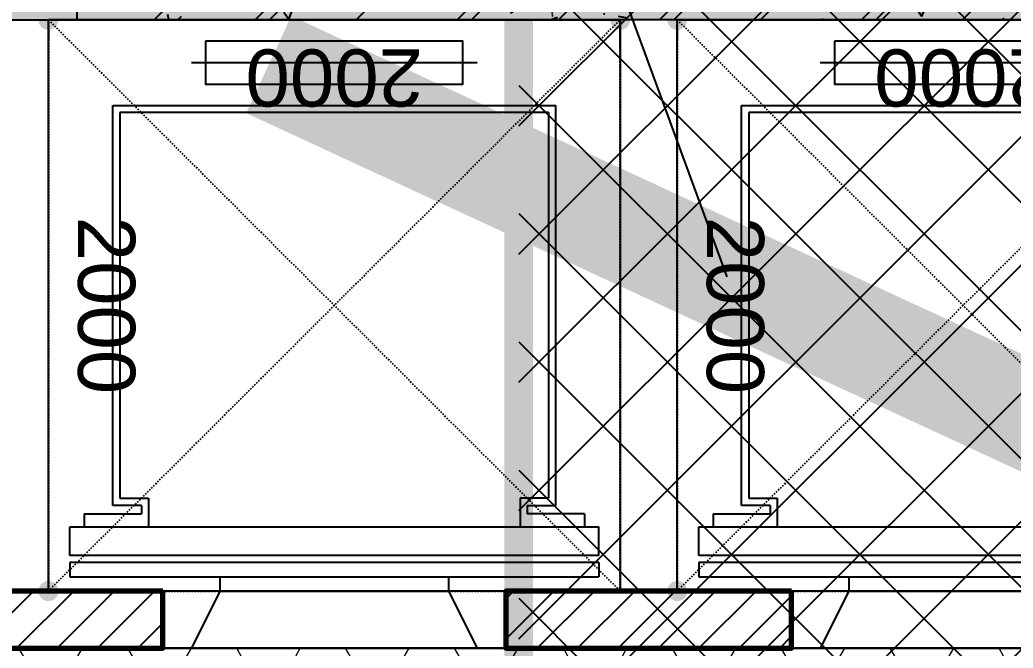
# Model space of a CAD drawing. Header units: millimetres. Extents: x 379264 to 1158416, y -283062 to 356890.
# Drawn here: x 725596.2 to 725665.7, y -20144.9 to -20100.9 of the extents above; entities that cross this region are included whole.
import ezdxf

# ---------------------------------------------------------------- set-up
doc = ezdxf.new("R2010")
doc.units = ezdxf.units.MM
doc.linetypes.add('BLOCK A - CHI TIET THANG 2$0$Center101', pattern=[13, 10, -1, 1, -1])
doc.linetypes.add('keyplan TANG 1$0$mb tang 1 TWA$0$Lift Car$0$Hidden10.5', pattern=[1.5, 1, -0.5])
for name, color, linetype in [('BLOCK A - CHI TIET THANG 1$0$Dim 100', 1, 'Continuous'), ('BLOCK A - CHI TIET THANG 2$0$Basement Grid Line', 250, 'BLOCK A - CHI TIET THANG 2$0$Center101'), ('BLOCK A - CHI TIET THANG 2$0$Dim 50', 1, 'Continuous'), ('BLOCK A - CHI TIET THANG 2$0$DnW', 20, 'Continuous'), ('keyplan TANG 1$0$mb tang 1 TWA$0$Brick Wall', 250, 'Continuous'), ('keyplan TANG 1$0$mb tang 1 TWA$0$Concrete Hatch', 250, 'Continuous'), ('keyplan TANG 1$0$mb tang 1 TWA$0$Concrete Line', 250, 'Continuous'), ('keyplan TANG 1$0$mb tang 1 TWA$0$Concrete Solid', 250, 'Continuous'), ('keyplan TANG 1$0$mb tang 1 TWA$0$Door', 250, 'Continuous'), ('keyplan TANG 1$0$mb tang 1 TWA$0$Lift Car', 250, 'Continuous'), ('keyplan TANG 1$0$mb tang 1 TWA$0$Wall Hatch', 250, 'Continuous'), ('keyplan TANG 1$0$mb_unitmix twa 1-20$0$Net thay Tran', 250, 'Continuous')]:
    doc.layers.add(name, color=color, linetype=linetype)
for name, color, linetype, lineweight in [('keyplan TANG 1$0$mb tang 1 TWA$0$Net thay Tuong', 250, 'Continuous', 20), ('keyplan TANG 1$0$mb tang 1 TWA$0$Wall Line', 250, 'Continuous', 70), ('keyplan TANG 1$0$mb_unitmix twa 1-20$0$Hatch vat lieu', 250, 'Continuous', 5)]:
    doc.layers.add(name, color=color, linetype=linetype, lineweight=lineweight)
doc.styles.add('[PMDC2013]STYLE', font='arial.ttf', dxfattribs={"width": 0.8})
doc.styles.add('keyplan TANG 1$0$mb tang 1 TWA$0$Arial_C', font='arial.ttf')
doc.dimstyles.new('BLOCK A - CHI TIET THANG 1$0$Dim 50 (A1-A2)', dxfattribs={"dimscale": 50, "dimtxt": 2.5, "dimasz": 0.7, "dimexe": 1, "dimexo": 1, "dimgap": 1, "dimtad": 1, "dimdec": 0, "dimzin": 12, "dimdsep": 46, "dimtxsty": '[PMDC2013]STYLE', "dimblk": 'ARCHTICK', "dimcen": 0, "dimdle": 1, "dimclrd": 2, "dimclre": 2, "dimclrt": 4, "dimadec": 0, "dimazin": 0, "dimtfac": 1, "dimtdec": 0, "dimtix": 1, "dimtmove": 2, "dimatfit": 3, "dimldrblk": 'ARCHTICK', "dimfxl": 1, "dimtolj": 1, "dimtzin": 0, "dimarcsym": 0})
doc.dimstyles.new('keyplan TANG 1$0$mb tang 1 TWA$0$Dim 100 (A1-A2)', dxfattribs={"dimscale": 100, "dimtxt": 2, "dimasz": 0.7, "dimexe": 0, "dimexo": 1, "dimgap": 1, "dimtad": 1, "dimdec": 0, "dimzin": 12, "dimdsep": 46, "dimtxsty": 'keyplan TANG 1$0$mb tang 1 TWA$0$Arial_C', "dimblk": 'keyplan TANG 1$0$mb tang 1 TWA$0$_Dot', "dimcen": 1, "dimclrd": 256, "dimclre": 256, "dimclrt": 3, "dimadec": 0, "dimazin": 0, "dimtfac": 1, "dimtdec": 0, "dimtix": 1, "dimtmove": 2, "dimatfit": 3, "dimldrblk": 'keyplan TANG 1$0$mb tang 1 TWA$0$HTT Arrow 30', "dimfxl": 1, "dimtolj": 1, "dimtzin": 0, "dimarcsym": 0})

# ---------------------------------------------------------------- blocks, each defined once
blk = doc.blocks.new('keyplan TANG 1$0$mb tang 1 TWA$0$_Dot')
at = {"color": 0, "linetype": 'ByBlock', "lineweight": -2}
blk.add_line((-0.5, 0), (-1, 0), dxfattribs=at)
at = {"color": 0, "linetype": 'ByBlock', "const_width": 0.5}
blk.add_lwpolyline([(-0.25, 0, 1), (0.25, 0, 1)], format="xyb", close=True, dxfattribs=at)
blk = doc.blocks.new('*D198')
at = {"layer": 'Defpoints', "lineweight": -2, "transparency": 16777216}
for p, q in [((-132975.3291589179, -60783.47322053788), (-132975.3291589179, -60883.47322053788)), ((-130975.3291589179, -60783.47322053788), (-130975.3291589179, -60883.47322053788)), ((-132905.3291589179, -60883.47322053788), (-131045.3291589179, -60883.47322053788))]:
    blk.add_line(p, q, dxfattribs=at)
at = {"layer": 'Defpoints', "color": 0, "transparency": 16777216}
for p in [(-132975.3291589179, -60883.47322053788), (-130975.3291589179, -60883.47322053788), (-130975.3291589179, -60883.47322053788)]:
    blk.add_point(p, dxfattribs=at)
at = {"layer": 'Defpoints', "lineweight": -2, "transparency": 16777216, "xscale": 70, "yscale": 70, "zscale": 70, "rotation": 180}
blk.add_blockref('keyplan TANG 1$0$mb tang 1 TWA$0$_Dot', (-132975.3291589179, -60883.47322053788), dxfattribs=at)
at = {"layer": 'Defpoints', "lineweight": -2, "transparency": 16777216, "xscale": 70, "yscale": 70, "zscale": 70}
blk.add_blockref('keyplan TANG 1$0$mb tang 1 TWA$0$_Dot', (-130975.3291589179, -60883.47322053788), dxfattribs=at)
at = {"layer": 'Defpoints', "color": 3, "transparency": 16777216, "insert": (-131975.3291589179, -60681.35862299355), "char_height": 200, "attachment_point": 5, "style": 'keyplan TANG 1$0$mb tang 1 TWA$0$Arial_C'}
blk.add_mtext('\\A1;2000', dxfattribs=at)
blk = doc.blocks.new('keyplan TANG 1$0$mb tang 1 TWA$0$HTT Arrow 30')
blk.add_hatch(color=256).paths.add_polyline_path([(-2.5, 0.3750000000000002), (-2.5, -0.3749999999999998), (0, 0)])
at = {"color": 0, "linetype": 'ByBlock', "lineweight": -2}
for p, q in [((0, 0), (-2.5, 0.3750000000000002)), ((-2.5, -0.3749999999999998), (-2.5, 0.3750000000000002)), ((0, 0), (-2.5, -0.3749999999999998))]:
    blk.add_line(p, q, dxfattribs=at)
blk = doc.blocks.new('*D199')
at = {"layer": 'Defpoints', "lineweight": -2, "transparency": 16777216}
for p, q in [((-131075.329158918, -58883.47322053791), (-130975.3291589181, -58883.47322053791)), ((-130975.3291589181, -58953.47322053791), (-130975.3291589181, -60813.47322053791)), ((-131075.329158918, -60883.47322053791), (-130975.3291589181, -60883.47322053791))]:
    blk.add_line(p, q, dxfattribs=at)
at = {"layer": 'Defpoints', "color": 0, "transparency": 16777216}
for p in [(-130975.329158918, -58883.47322053791), (-130975.329158918, -60883.47322053791), (-130975.3291589181, -60883.47322053791)]:
    blk.add_point(p, dxfattribs=at)
at = {"layer": 'Defpoints', "lineweight": -2, "transparency": 16777216, "xscale": 70, "yscale": 70, "zscale": 70}
for p, rotation in [((-130975.3291589181, -58883.47322053791), 90), ((-130975.3291589181, -60883.47322053791), 270)]:
    blk.add_blockref('keyplan TANG 1$0$mb tang 1 TWA$0$_Dot', p, dxfattribs=dict(at, rotation=rotation))
at = {"layer": 'Defpoints', "color": 3, "transparency": 16777216, "insert": (-131177.4437564624, -59883.47322053786), "char_height": 200, "attachment_point": 5, "rotation": 90, "style": 'keyplan TANG 1$0$mb tang 1 TWA$0$Arial_C'}
blk.add_mtext('\\A1;2000', dxfattribs=at)
blk = doc.blocks.new('*U231')
at = {"layer": 'keyplan TANG 1$0$mb tang 1 TWA$0$Wall Hatch'}
h = blk.add_hatch(dxfattribs=at)
h.set_pattern_fill('LINE10', color=256, scale=100, angle=45, style=0, pattern_type=2)
h.set_pattern_definition([(45, (1250, -50.00000000000036), (-70.71067811865474, 70.71067811865476), [])])
h.paths.add_polyline_path([(1300, -2.833289158843399e-13), (0, 0), (-1.358912982141192e-13, -200), (1300, -200.0000000000003)])
at = {"layer": 'keyplan TANG 1$0$mb tang 1 TWA$0$Wall Line'}
blk.add_lwpolyline([(1300, -2.833289158843399e-13), (0, 0), (-1.358912982141192e-13, -200), (1300, -200.0000000000003)], close=True, dxfattribs=at)
blk = doc.blocks.new('*U1425')
at = {"layer": 'keyplan TANG 1$0$mb tang 1 TWA$0$Wall Hatch'}
h = blk.add_hatch(dxfattribs=at)
h.set_pattern_fill('LINE10', color=256, scale=100, angle=45, style=0, pattern_type=2)
h.set_pattern_definition([(45, (950, -50.00000000000029), (-70.71067811865474, 70.71067811865476), [])])
h.paths.add_polyline_path([(1000, -2.122746423083299e-13), (0, 0), (-1.358912982141192e-13, -200), (1000, -200.0000000000002)])
at = {"layer": 'keyplan TANG 1$0$mb tang 1 TWA$0$Wall Line'}
blk.add_lwpolyline([(1000, -2.122746423083299e-13), (0, 0), (-1.358912982141192e-13, -200), (1000, -200.0000000000002)], close=True, dxfattribs=at)
blk = doc.blocks.new('*U221')
at = {"layer": 'keyplan TANG 1$0$mb tang 1 TWA$0$Concrete Hatch'}
h = blk.add_hatch(dxfattribs=at)
h.set_pattern_fill('CONCRETE', color=256, scale=50, style=0, pattern_type=2)
h.set_pattern_definition([(45, (-250, -650.0000000000073), (-176.7766952966369, 176.7766952966369), []), (45, (-250, -600.0000000000073), (-353.5533905932737, 353.5533905932738), []), (49.99999999999999, (-250, -650.0000000000073), (358.6300913003767, -31.37606749129755), [37.5, -412.5]), (355, (-250, -650.0000000000073), (-69.3756668065, 376.0960668500059), [30, -330]), (100.4514, (-220.1141600000001, -652.6146700000072), (289.2546908570108, 344.7197710304768), [31.870095, -350.571056]), (46.18420000000001, (-250, -550.0000000000073), (533.6205243128222, -82.75950716450905), [56.25, -618.75]), (96.6356, (-205.5316275, -556.8966535000072), (467.3313527743517, 487.0589354502209), [47.805144, -525.8565]), (351.1842, (-250, -550.0000000000073), (467.3309725668136, 487.0593004626623), [45, -495]), (21, (-200, -575.0000000000073), (298.4535260592309, -201.3094453326694), [37.5, -412.5]), (326.0000000000001, (-200, -575.0000000000073), (121.6576659607909, 362.5750225234265), [30, -330]), (71.4514, (-175.1288835, -591.7758030000073), (420.111314290745, 161.2652483549762), [31.870095, -350.571056]), (37.50000000000001, (-250, -650.0000000000073), (6.079927658645334, 166.4469269156558), [0, -326, 0, -335, 0, -331.25]), (7.499999999999999, (-250, -650.0000000000073), (131.5347687210743, 197.2058559411801), [0, -191, 0, -318.5, 0, -126.25]), (327.5, (-361.5, -650.0000000000073), (266.9112180862045, -11.2774358671899), [0, -125, 0, -390, 0, -517.5]), (317.5, (-411.5, -650.0000000000073), (291.5930846711931, 50.05249116615882), [0, -162.5, 0, -259, 0, -367.5]), (0, (-75, -475.0000000000073), (0, 875), [87.5, -787.5]), (0, (187.5, -300.0000000000073), (0, 875), [87.5, -787.5]), (0, (12.5, 49.99999999999272), (0, 875), [87.5, -350, 87.5, -350]), (90, (-75, -475.0000000000073), (-875, 5.35782974626967e-14), [87.5, -787.5]), (90, (12.5, 49.99999999999272), (-875, 5.35782974626967e-14), [87.5, -787.5]), (90, (275, -300.0000000000073), (-875, 5.35782974626967e-14), [87.5, -787.5]), (90, (450, -37.50000000000728), (-875, 5.35782974626967e-14), [87.5, -787.5]), (135, (12.5, -475.0000000000073), (-875.016357447105, 8.881784197001252e-14), [123.76, -1113.7]), (135, (100, 49.99999999999272), (-875.016357447105, 8.881784197001252e-14), [123.76, -1113.7]), (45, (187.5, -300.0000000000073), (8.881784197001252e-14, 875.016357447105), [123.76, -247.485, 123.76, -742.455]), (0, (-425, -650.0000000000073), (87.5, 87.5), [-175, 0])])
h.paths.add_polyline_path([(-250, 150), (-250, -750.0000000000073), (50, -750.0000000000073), (50, 150)])
at = {"layer": 'keyplan TANG 1$0$mb tang 1 TWA$0$Concrete Solid'}
blk.add_hatch(color=256, dxfattribs=at).paths.add_polyline_path([(-250, 150), (-250, -750.0000000000073), (50, -750.0000000000073), (50, 150)])
at = {"layer": 'keyplan TANG 1$0$mb tang 1 TWA$0$Concrete Line'}
blk.add_lwpolyline([(-250, 150), (-250, -750.0000000000073), (50, -750.0000000000073), (50, 150)], close=True, dxfattribs=at)
blk = doc.blocks.new('*U224')
at = {"layer": 'keyplan TANG 1$0$mb tang 1 TWA$0$Concrete Hatch'}
h = blk.add_hatch(dxfattribs=at)
h.set_pattern_fill('CONCRETE', color=256, scale=50, style=0, pattern_type=2)
h.set_pattern_definition([(45, (-250, -3850.000000000007), (-176.7766952966369, 176.7766952966369), []), (45, (-250, -3800.000000000007), (-353.5533905932737, 353.5533905932738), []), (49.99999999999999, (-250, -3850.000000000007), (358.6300913003767, -31.37606749129755), [37.5, -412.5]), (355, (-250, -3850.000000000007), (-69.3756668065, 376.0960668500059), [30, -330]), (100.4514, (-220.1141600000001, -3852.614670000007), (289.2546908570108, 344.7197710304768), [31.870095, -350.571056]), (46.18420000000001, (-250, -3750.000000000007), (533.6205243128222, -82.75950716450905), [56.25, -618.75]), (96.6356, (-205.5316275, -3756.896653500007), (467.3313527743517, 487.0589354502209), [47.805144, -525.8565]), (351.1842, (-250, -3750.000000000007), (467.3309725668136, 487.0593004626623), [45, -495]), (21, (-200, -3775.000000000007), (298.4535260592309, -201.3094453326694), [37.5, -412.5]), (326.0000000000001, (-200, -3775.000000000007), (121.6576659607909, 362.5750225234265), [30, -330]), (71.4514, (-175.1288835, -3791.775803000007), (420.111314290745, 161.2652483549762), [31.870095, -350.571056]), (37.50000000000001, (-250, -3850.000000000007), (6.079927658645334, 166.4469269156558), [0, -326, 0, -335, 0, -331.25]), (7.499999999999999, (-250, -3850.000000000007), (131.5347687210743, 197.2058559411801), [0, -191, 0, -318.5, 0, -126.25]), (327.5, (-361.5, -3850.000000000007), (266.9112180862045, -11.2774358671899), [0, -125, 0, -390, 0, -517.5]), (317.5, (-411.5, -3850.000000000007), (291.5930846711931, 50.05249116615882), [0, -162.5, 0, -259, 0, -367.5]), (0, (-75, -3675.000000000007), (0, 875), [87.5, -787.5]), (0, (187.5, -3500.000000000007), (0, 875), [87.5, -787.5]), (0, (12.5, -3150.000000000007), (0, 875), [87.5, -350, 87.5, -350]), (90, (-75, -3675.000000000007), (-875, 5.35782974626967e-14), [87.5, -787.5]), (90, (12.5, -3150.000000000007), (-875, 5.35782974626967e-14), [87.5, -787.5]), (90, (275, -3500.000000000007), (-875, 5.35782974626967e-14), [87.5, -787.5]), (90, (450, -3237.500000000007), (-875, 5.35782974626967e-14), [87.5, -787.5]), (135, (12.5, -3675.000000000007), (-875.016357447105, 8.881784197001252e-14), [123.76, -1113.7]), (135, (100, -3150.000000000007), (-875.016357447105, 8.881784197001252e-14), [123.76, -1113.7]), (45, (187.5, -3500.000000000007), (8.881784197001252e-14, 875.016357447105), [123.76, -247.485, 123.76, -742.455]), (0, (-425, -3850.000000000007), (87.5, 87.5), [-175, 0])])
h.paths.add_polyline_path([(-250, 150), (-250, -3950.000000000007), (50, -3950.000000000007), (50, 150)])
at = {"layer": 'keyplan TANG 1$0$mb tang 1 TWA$0$Concrete Solid'}
blk.add_hatch(color=256, dxfattribs=at).paths.add_polyline_path([(-250, 150), (-250, -3950.000000000007), (50, -3950.000000000007), (50, 150)])
at = {"layer": 'keyplan TANG 1$0$mb tang 1 TWA$0$Concrete Line'}
blk.add_lwpolyline([(-250, 150), (-250, -3950.000000000007), (50, -3950.000000000007), (50, 150)], close=True, dxfattribs=at)
blk = doc.blocks.new('_ArchTick')
at = {"color": 0, "linetype": 'ByBlock', "const_width": 0.15}
blk.add_lwpolyline([(-0.5, -0.5), (0.5, 0.5)], dxfattribs=at)
blk = doc.blocks.new('keyplan TANG 1$0$mb tang 1 TWA$0$A$C8bd07aa3')
at = {"linetype": 'keyplan TANG 1$0$mb tang 1 TWA$0$Lift Car$0$Hidden10.5'}
for p, q in [((1000, -1000), (-1000, 1000)), ((1000, 1000), (-1000, -1000))]:
    blk.add_line(p, q, dxfattribs=at)
at = {"color": 0}
for p, q in [((400, 1000), (-400, 1000)), ((-400, 950), (-400, 1000)), ((400, 950), (400, 1000)), ((925.0000000000291, 950), (-925, 950)), ((-925, 900), (-925, 950)), ((925.0000000000291, 900), (925.0000000000291, 950)), ((-925.0000000000291, 900), (925.0000000000291, 900)), ((-925.0000000000291, 875), (925.0000000000291, 875)), ((-925, 875), (-925, 775)), ((925.0000000000291, 875), (925.0000000000291, 775)), ((925.0000000000291, 775), (-925, 775)), ((-875, 729.9999999999709), (-875, 775)), ((-650, 674.9999999999709), (-650, 775)), ((650, 675), (650, 775)), ((875.0000000000291, 729.9999999999709), (875.0000000000291, 775)), ((-675, 699.9999999999709), (-675, 729.9999999999709)), ((675, 700), (675, 729.9999999999709)), ((-675, 699.9999999999709), (-775, 699.9999999999709)), ((-775, 699.9999999999709), (-775, -700)), ((675, 700), (775, 700)), ((775, 700), (775, -700)), ((-750, -675), (-750, 674.9999999999709)), ((-750, 674.9999999999709), (-650, 674.9999999999709)), ((750, 675), (650, 675)), ((750, -675), (750, 675)), ((-750, -675), (750, -675)), ((775, -700), (-775, -700.0000000000291)), ((-500, -850.0000000000146), (500, -850.0000000000146))]:
    blk.add_line(p, q, dxfattribs=at)
at = {"color": 0, "ltscale": 1.5}
for p, q in [((-875, 729.9999999999709), (-675, 729.9999999999709)), ((875.0000000000291, 729.9999999999709), (675, 729.9999999999709))]:
    blk.add_line(p, q, dxfattribs=at)
at = {"color": 0}
for points in [[(-400, 1000), (-500, 1200), (-550, 1200)], [(400, 1000), (500, 1200), (550, 1200)]]:
    blk.add_lwpolyline(points, dxfattribs=at)
at = {"linetype": 'keyplan TANG 1$0$mb tang 1 TWA$0$Lift Car$0$Hidden10.5'}
blk.add_lwpolyline([(-1000, -1000), (1000, -1000), (1000, 1000), (-1000, 1000)], close=True, dxfattribs=at)
at = {"color": 0}
blk.add_lwpolyline([(450, -925.0000000000146), (450, -775.0000000000146), (-450, -775.0000000000146), (-450, -925.0000000000146)], close=True, dxfattribs=at)
at = {"layer": 'Defpoints'}
dim = blk.add_linear_dim(base=(999.9999999998254, -1000.000000000029), p1=(999.9999999999418, 1000), p2=(999.9999999999418, -1000), angle=90, dimstyle='keyplan TANG 1$0$mb tang 1 TWA$0$Dim 100 (A1-A2)', dxfattribs=at)
dim.commit()
dim.dimension.update_dxf_attribs({"geometry": '*D199', "text_midpoint": (797.8854024554894, 2.182787284255028e-11), "insert": (131975.3291589179, 59883.47322053788)})
dim = blk.add_linear_dim(base=(1000, -1000), p1=(-1000, -1000), p2=(1000, -1000), dimstyle='keyplan TANG 1$0$mb tang 1 TWA$0$Dim 100 (A1-A2)', dxfattribs=at)
dim.commit()
dim.dimension.update_dxf_attribs({"geometry": '*D198', "text_midpoint": (0, -797.885402455664), "insert": (131975.3291589179, 59883.47322053788)})
blk = doc.blocks.new('keyplan TANG 1$0$mb tang 1 TWA$0$A$Cbb1f8814')
at = {"layer": 'keyplan TANG 1$0$mb tang 1 TWA$0$Door'}
for p, q in [((-124987.472330125, -56083.47322053788), (-126187.472330125, -56083.47322053788)), ((-126187.472330125, -56083.47322053788), (-126187.472330125, -56183.47322053788)), ((-124987.472330125, -56083.47322053788), (-124987.472330125, -56183.47322053788)), ((-122787.472330125, -56083.47322053788), (-123987.472330125, -56083.47322053788)), ((-123987.472330125, -56083.47322053788), (-123987.472330125, -56183.47322053788)), ((-122787.472330125, -56083.47322053788), (-122787.472330125, -56183.47322053788)), ((-126187.472330125, -56283.47322053788), (-126187.472330125, -56183.47322053788)), ((-124987.472330125, -56283.47322053788), (-124987.472330125, -56183.47322053788)), ((-123987.472330125, -56283.47322053788), (-123987.472330125, -56183.47322053788)), ((-122787.472330125, -56283.47322053788), (-122787.472330125, -56183.47322053788)), ((-124987.472330125, -56283.47322053788), (-126187.472330125, -56283.47322053788)), ((-122787.472330125, -56283.47322053788), (-123987.472330125, -56283.47322053788))]:
    blk.add_line(p, q, dxfattribs=at)
at = {"layer": 'keyplan TANG 1$0$mb tang 1 TWA$0$Lift Car'}
for points in [[(-124587.472330125, -56083.47322053788), (-126587.472330125, -56083.47322053788), (-126587.472330125, -54083.47322053788), (-124587.472330125, -54083.47322053788)], [(-124587.472330125, -56083.47322053788), (-126587.472330125, -56083.47322053788), (-126587.472330125, -54083.47322053788), (-124587.472330125, -54083.47322053788)], [(-122387.472330125, -56083.47322053788), (-124387.472330125, -56083.47322053788), (-124387.472330125, -54083.47322053788), (-122387.472330125, -54083.47322053788)], [(-122387.472330125, -56083.47322053788), (-124387.472330125, -56083.47322053788), (-124387.472330125, -54083.47322053788), (-122387.472330125, -54083.47322053788)]]:
    blk.add_lwpolyline(points, close=True, dxfattribs=at)
at = {"layer": 'keyplan TANG 1$0$mb tang 1 TWA$0$Brick Wall'}
for name, p in [('*U231', (-127487.472330125, -56083.47322053788)), ('*U1425', (-124987.472330125, -56083.47322053788))]:
    blk.add_blockref(name, p, dxfattribs=at)
at = {"layer": 'keyplan TANG 1$0$mb tang 1 TWA$0$Concrete Line'}
blk.add_blockref('*U221', (-126537.472330125, -53333.47322053788), dxfattribs=at)
at = {"layer": 'keyplan TANG 1$0$mb tang 1 TWA$0$Concrete Line', "xscale": -1, "rotation": 270}
blk.add_blockref('*U224', (-122537.472330125, -53833.473220538), dxfattribs=at)
at = {"layer": 'keyplan TANG 1$0$mb tang 1 TWA$0$Lift Car', "rotation": 180}
for p in [(-125587.472330125, -55083.47322053788), (-123387.472330125, -55083.47322053788)]:
    blk.add_blockref('keyplan TANG 1$0$mb tang 1 TWA$0$A$C8bd07aa3', p, dxfattribs=at)
blk = doc.blocks.new('keyplan TANG 1$0$mb tang 1 TWA$0$A$Cf4f9086f')
at = {"layer": 'keyplan TANG 1$0$mb tang 1 TWA$0$Net thay Tuong'}
blk.add_blockref('keyplan TANG 1$0$mb tang 1 TWA$0$A$Cbb1f8814', (154291.7785921368, 29135.30311323749), dxfattribs=at)
blk = doc.blocks.new('keyplan TANG 1')
at = {"layer": 'keyplan TANG 1$0$mb_unitmix twa 1-20$0$Hatch vat lieu'}
h = blk.add_hatch(dxfattribs=at)
h.set_pattern_fill('STARS', color=256, scale=30)
h.set_pattern_definition([(0, (0, 0), (0, 164.977839462), [95.25, -95.25]), (59.99999999999999, (0, 0), (-142.8750000355628, 82.488919731), [95.25, -95.25]), (120, (47.625, 82.48892011199496), (-142.8750000355628, -82.48891973099995), [95.24999999999996, -95.24999999999996])])
h.paths.add_polyline_path([(12249.99999342476, 136850.0000089455), (19650, 136850.0000089455), (19650, 134450.0000089455), (12249.99999342476, 134450.0000089455)])
at = {"layer": 'keyplan TANG 1$0$mb_unitmix twa 1-20$0$Net thay Tran'}
blk.add_lwpolyline([(12249.99999342476, 136850.0000089455), (19650, 136850.0000089455), (19650, 134450.0000089455), (12249.99999342476, 134450.0000089455)], close=True, dxfattribs=at)
blk.add_blockref('keyplan TANG 1$0$mb tang 1 TWA$0$A$Cf4f9086f', (-12354.30626201176, 163998.1701109553))
blk = doc.blocks.new('A$C70971DB5')
at = {"layer": 'BLOCK A - CHI TIET THANG 2$0$DnW', "xscale": 0.02, "yscale": 0.02, "zscale": 0.02}
blk.add_blockref('keyplan TANG 1', (-344.3025020973291, 957.4590439008753), dxfattribs=at)
at = {"layer": 'BLOCK A - CHI TIET THANG 2$0$Dim 50'}
h = blk.add_hatch(dxfattribs=at)
h.set_pattern_fill('ANSI37', color=256, scale=2, angle=90)
h.set_pattern_definition([(135, (-17393.91850462626, -22998.53884380944), (-4.490128060534577, -4.490128060534577), []), (225, (-17393.91850462626, -22998.53884380944), (4.490128060534576, -4.490128060534577), [])])
h.paths.add_polyline_path([(-4.392238606116734, 3778.459043900875), (104.4604849830503, 3778.459043900875), (104.4604849830503, 3596.45904397397), (-4.392238606116734, 3596.45904397397)])
at = {"color": 7, "const_width": 2}
blk.add_lwpolyline([(-4.392238606116734, 3778.459043900875), (104.4604849830503, 3778.459043900875), (104.4604849830503, 3596.45904397397), (-4.392238606116734, 3596.45904397397)], close=True, dxfattribs=at)
at = {"layer": 'BLOCK A - CHI TIET THANG 1$0$Dim 100'}
blk.add_leader([(10.1981462391559, 3720.47391244107), (-229.1760121651459, 4372.454397118345), (-1293.090355388704, 4372.454397118345)], dimstyle='BLOCK A - CHI TIET THANG 1$0$Dim 50 (A1-A2)', override={"dimasz": 1, "dimtad": 0}, dxfattribs=at)

msp = doc.modelspace()

# ---------------------------------------------------------------- block references
at = {"layer": 'BLOCK A - CHI TIET THANG 2$0$Basement Grid Line'}
msp.add_blockref('A$C70971DB5', (725635.4544973763, -23839.34762621439), dxfattribs=at)

doc.saveas('drawing.dxf')
